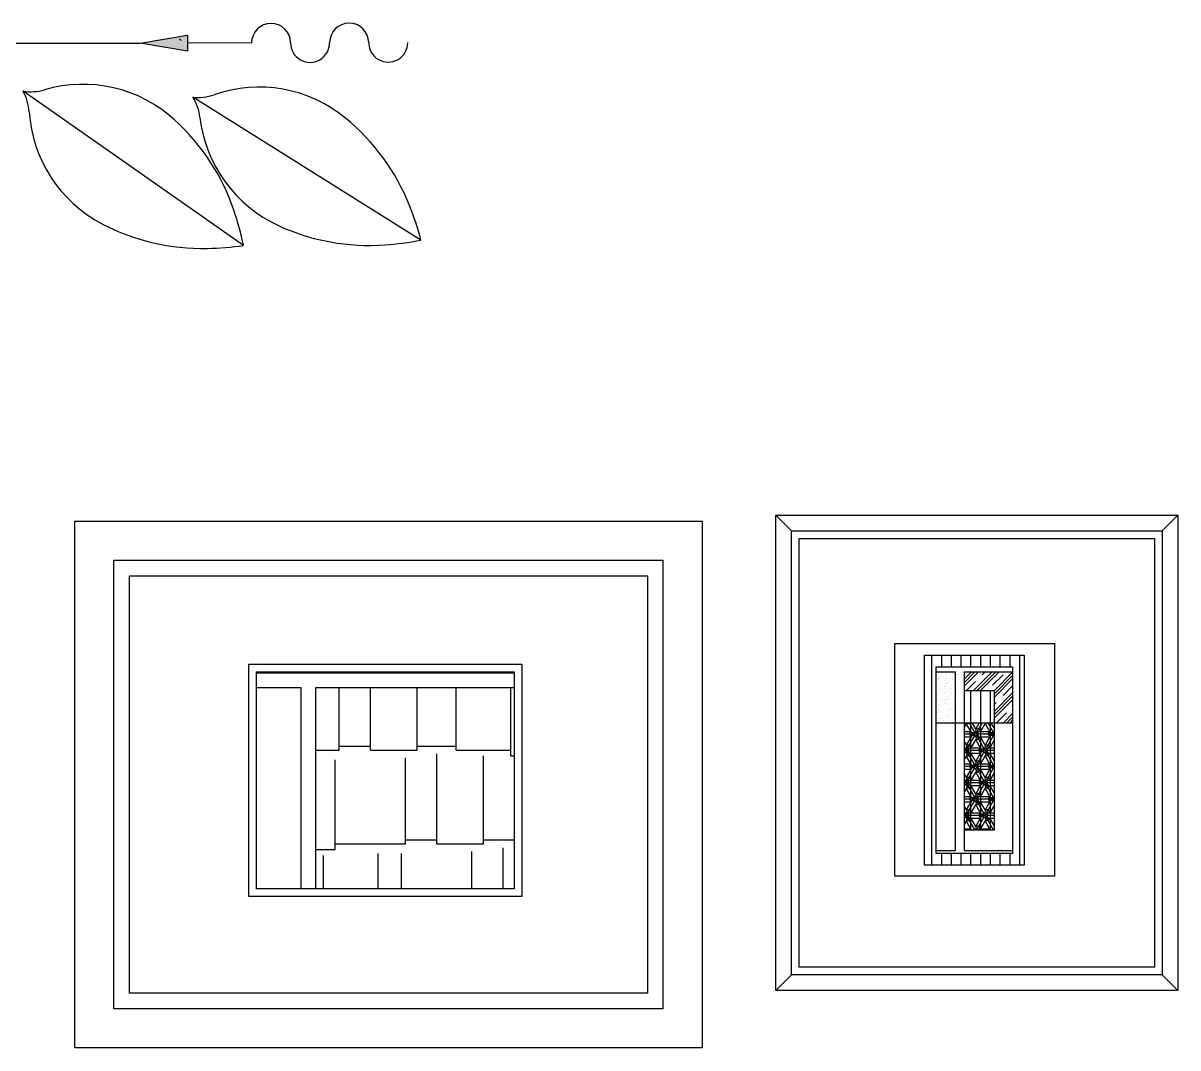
# Model space of a CAD drawing. Extents: x -42728 to 99010, y -18674 to 47645.
# Drawn here: x 60421 to 61899, y 2474 to 3785 of the extents above; entities that cross this region are included whole.
import ezdxf

# ---------------------------------------------------------------- set-up
doc = ezdxf.new("R2010")
doc.units = 0
doc.header["$LTSCALE"] = 100
doc.header["$MEASUREMENT"] = 0
doc.layers.get('0').update_dxf_attribs({"linetype": 'CONTINUOUS'})

# ---------------------------------------------------------------- blocks, each defined once
blk = doc.blocks.new('A$C05C547A4')
for p, q in [((281.9, 289.5), (281.8, 268.6)), ((342.6, 278.9), (281.9, 289.5)), ((292.2, 284.7), (290, 282.6)), ((1581.6, 278.9), (1642.4, 289.5)), ((1632, 284.7), (1634.2, 282.6)), ((1642.4, 289.5), (1642.4, 268.6)), ((200, 279.3), (281.8, 279.1)), ((281.8, 268.6), (342.6, 278.9)), ((1642.4, 268.6), (1581.6, 278.9)), ((1724.2, 279.3), (1642.4, 279.1)), ((1714, 20.3), (1431.6, 217.7)), ((1941, 27.1), (1649, 209.9)), ((75, 10.6), (367, 193.4)), ((302, 3.8), (584.4, 201.2))]:
    blk.add_line(p, q)
at = {"ltscale": 0.5}
blk.add_line((342.6, 278.9), (1581.6, 278.9), dxfattribs=at)
for centre, radius, start, end in [((25, 279.7), 25, 359.8349, 179.8349), ((125, 279.4), 25, 359.8349, 179.8349), ((1749.2, 279.4), 25, 0.1651, 180.1651), ((1849.2, 279.7), 25, 0.1651, 180.1651), ((75, 279.7), 25, 179.8349, 359.8349), ((175, 279.4), 25, 179.8349, 359.8349), ((1799.2, 279.5), 25, 180.1651, 0.1651), ((1899.2, 279.8), 25, 180.1651, 0.1651), ((1508.2, 51.8), 174.6, 47.7009, 106.3344), ((1733.9, 48.2), 174.6, 50.6106, 109.2441), ((507.8, 35.4), 174.6, 73.6656, 132.2991), ((1441.6, 279.1), 62.2, 260.7398, 286.3344), ((1377.4, 187.2), 62.2, 3.7574, 29.3519), ((1655.9, 271.7), 62.2, 263.6495, 289.2441), ((1596.4, 176.7), 62.2, 6.6671, 32.2616), ((282.1, 31.7), 174.6, 70.7559, 129.3894), ((360.1, 255.3), 62.2, 250.7559, 276.3505), ((419.6, 160.2), 62.2, 147.7384, 173.3329), ((574.4, 262.6), 62.2, 253.6656, 279.2602), ((638.6, 170.7), 62.2, 150.6481, 176.2426), ((1613.7, 202.7), 174.6, 183.7574, 242.3908), ((1439, -24.2), 277.4, 18.7877, 47.7009), ((1831.6, 204.2), 174.6, 186.6671, 245.3005), ((1668.7, -31.3), 277.4, 21.6974, 50.6106), ((347.3, -47.7), 277.4, 129.3894, 158.3026), ((184.4, 187.7), 174.6, 294.6995, 353.3329), ((577, -40.7), 277.4, 132.2991, 161.2123), ((402.3, 186.2), 174.6, 297.6092, 356.2426), ((1330.7, -61), 391.8, 11.9808, 18.7877), ((1562.4, -73.6), 391.8, 14.8905, 21.6974), ((453.6, -90), 391.8, 158.3026, 165.1095), ((685.3, -77.5), 391.8, 161.2123, 168.0192), ((1661.3, 293.8), 277.4, 242.3908, 271.3041), ((1874.5, 297.6), 277.4, 245.3005, 274.2138), ((354.7, 277.3), 277.4, 268.6959, 297.6092), ((141.5, 281.1), 277.4, 265.7862, 294.6995), ((1658.7, 408.1), 391.8, 271.3041, 278.111), ((1866.1, 411.6), 391.8, 274.2138, 281.0207), ((149.9, 395.2), 391.8, 258.9793, 265.7862), ((357.3, 391.7), 391.8, 261.889, 268.6959)]:
    blk.add_arc(centre, radius, start, end)
for points in [[(342.6, 278.9), (281.8, 268.6), (281.9, 289.5)], [(1581.6, 278.9), (1642.4, 268.6), (1642.4, 289.5)]]:
    blk.add_solid(points)
blk = doc.blocks.new('A$C27734A44')
for p, q in [((0, 674), (803, 674)), ((0, 0), (0, 674)), ((803, 674), (803, 0)), ((50, 624), (753, 624)), ((50, 50), (50, 624)), ((753, 624), (753, 50)), ((70, 604), (733, 604)), ((70, 70), (70, 604)), ((733, 604), (733, 70)), ((222.5, 491.2), (572.3, 491.2)), ((222.5, 193.7), (222.5, 491.2)), ((572.3, 491.2), (572.3, 193.7)), ((232.5, 481.2), (562.3, 481.2)), ((232.5, 203.7), (232.5, 481.2)), ((232.5, 480), (562.3, 480)), ((562.3, 481.2), (562.3, 203.7)), ((232.5, 461.2), (289.6, 461.2)), ((289.6, 203.7), (289.6, 461.2)), ((308.4, 203.7), (308.4, 461.2)), ((308.4, 461.2), (562.3, 461.2)), ((338.3, 381.2), (338.3, 461.2)), ((378.3, 381.2), (378.3, 461.2)), ((438.3, 381.2), (438.3, 461.2)), ((488.3, 381.2), (488.3, 461.2)), ((558.3, 373.7), (558.3, 461.2)), ((338.3, 386.2), (378.3, 386.2)), ((438.3, 386.2), (488.3, 386.2)), ((308.4, 381.2), (338.3, 381.2)), ((378.3, 381.2), (438.3, 381.2)), ((423.3, 261.2), (423.3, 371.2)), ((463.3, 261.2), (463.3, 376.2)), ((488.3, 381.2), (558.3, 381.2)), ((523.3, 261.2), (523.3, 373.7)), ((558.3, 373.7), (562.3, 373.7)), ((333.3, 253.7), (333.3, 368.7)), ((423.3, 266.2), (463.3, 266.2)), ((523.3, 266.2), (562.3, 266.2)), ((308.4, 253.7), (333.3, 253.7)), ((333.3, 261.2), (423.3, 261.2)), ((463.3, 261.2), (523.3, 261.2)), ((548.3, 203.7), (548.3, 256.2)), ((318.3, 203.7), (318.3, 246.2)), ((388.3, 203.7), (388.3, 248.7)), ((418.3, 203.7), (418.3, 248.7)), ((508.3, 203.7), (508.3, 251.2)), ((572.3, 193.7), (222.5, 193.7)), ((562.3, 203.7), (232.5, 203.7)), ((733, 70), (70, 70)), ((753, 50), (50, 50)), ((803, 0), (0, 0))]:
    blk.add_line(p, q)
blk = doc.blocks.new('A$C08505D21')
for p, q in [((0, 608.4, 0), (514.7, 608.4, 0)), ((0, 0, 0), (0, 608.4, 0)), ((20, 588.4, 0), (0, 608.4, 0)), ((494.7, 588.4, 0), (514.7, 608.4, 0)), ((514.7, 608.4, 0), (514.7, 0, 0)), ((20, 588.4, 0), (494.7, 588.4, 0)), ((20, 20, 0), (20, 588.4, 0)), ((30, 578.4, 0), (484.7, 578.4, 0)), ((30, 30, 0), (30, 578.4, 0)), ((484.7, 578.4, 0), (484.7, 30, 0)), ((494.7, 588.4, 0), (494.7, 20, 0)), ((152.1, 146.4, 0), (152.1, 443.9, 0)), ((152.1, 443.9, 0), (356.6, 443.9, 0)), ((356.6, 443.9, 0), (356.6, 146.4, 0)), ((190.1, 160.3, 0), (190.1, 429, 0)), ((190.1, 429, 0), (318, 429, 0)), ((199.8, 160.3, 0), (199.8, 429, 0)), ((212.3, 414, 0), (212.3, 429, 0)), ((224.8, 414, 0), (224.8, 429, 0)), ((237.3, 414, 0), (237.3, 429, 0)), ((249.8, 414, 0), (249.8, 429, 0)), ((262.3, 414, 0), (262.3, 429, 0)), ((274.8, 414, 0), (274.8, 429, 0)), ((287.3, 414, 0), (287.3, 429, 0)), ((299.8, 414, 0), (299.8, 429, 0)), ((312.3, 160.3, 0), (312.3, 429, 0)), ((318, 429, 0), (318, 160.3, 0)), ((205.1, 175.3, 0), (205.1, 414, 0)), ((205.1, 414, 0), (303, 414, 0)), ((205.7, 407.4, 0), (205.7, 407.4, 0)), ((208, 399.5, 0), (208, 399.5, 0)), ((208.6, 399.4, 0), (208.6, 399.4, 0)), ((209.6, 401.6, 0), (209.6, 401.6, 0)), ((210.5, 402.8, 0), (210.5, 402.8, 0)), ((212.1, 404.8, 0), (212.1, 404.8, 0)), ((216.7, 399.4, 0), (216.7, 399.4, 0)), ((217.4, 401.4, 0), (217.4, 401.4, 0)), ((217.9, 399.5, 0), (217.9, 399.5, 0)), ((218.6, 404.7, 0), (218.6, 404.7, 0)), ((223.8, 399.7, 0), (223.8, 399.7, 0)), ((224.1, 399.4, 0), (224.1, 399.4, 0)), ((226.7, 406.1, 0), (226.7, 406.1, 0)), ((228.3, 404.8, 0), (228.3, 404.8, 0)), ((228.9, 403.9, 0), (228.9, 403.9, 0)), ((229.9, 406.9, 0), (229.9, 406.9, 0)), ((241.3, 407.6, 0), (241.6, 407.9, 0)), ((241.3, 398.8, 0), (250.5, 407.9, 0)), ((241.3, 394.3, 0), (254.9, 407.9, 0)), ((241.3, 389.9, 0), (259.3, 407.9, 0)), ((253.1, 384, 0), (277, 407.9, 0)), ((257.5, 384, 0), (281.4, 407.9, 0)), ((261.9, 384, 0), (285.8, 407.9, 0)), ((264.2, 404, 0), (268.1, 407.9, 0)), ((277.5, 390.7, 0), (290.8, 404, 0)), ((279.3, 383.6, 0), (303, 407.4, 0)), ((279.3, 379.2, 0), (303, 403, 0)), ((303, 414, 0), (303, 175.3, 0)), ((206.2, 398.9, 0), (206.2, 398.9, 0)), ((206.4, 390.4, 0), (206.4, 390.4, 0)), ((208.4, 387.3, 0), (208.4, 387.3, 0)), ((209.1, 385.7, 0), (209.1, 385.7, 0)), ((209.5, 395.3, 0), (209.5, 395.3, 0)), ((209.9, 399.1, 0), (209.9, 399.1, 0)), ((210.4, 385.8, 0), (210.4, 385.8, 0)), ((213.4, 385.3, 0), (213.4, 385.3, 0)), ((215.9, 388.6, 0), (215.9, 388.6, 0)), ((216.3, 386, 0), (216.3, 386, 0)), ((216.5, 388.7, 0), (216.5, 388.7, 0)), ((217.5, 396.3, 0), (217.5, 396.3, 0)), ((217.9, 392.9, 0), (217.9, 392.9, 0)), ((220, 394, 0), (220, 394, 0)), ((220.3, 393.4, 0), (220.3, 393.4, 0)), ((221.6, 396.1, 0), (221.6, 396.1, 0)), ((223, 386.3, 0), (223, 386.3, 0)), ((224.3, 386.4, 0), (224.3, 386.4, 0)), ((224.6, 389.7, 0), (224.6, 389.7, 0)), ((225.7, 398.1, 0), (225.7, 398.1, 0)), ((229.1, 395.4, 0), (229.1, 395.4, 0)), ((229.6, 386.9, 0), (229.6, 386.9, 0)), ((244.2, 384, 0), (255.4, 395.2, 0)), ((279.3, 374.8, 0), (303, 398.6, 0)), ((290.8, 377.5, 0), (303, 389.7, 0)), ((205.1, 374.6, 0), (205.1, 374.6, 0)), ((206.3, 371.3, 0), (206.3, 371.3, 0)), ((206.9, 381.9, 0), (206.9, 381.9, 0)), ((207.2, 373.3, 0), (207.2, 373.3, 0)), ((207.3, 378.8, 0), (207.3, 378.8, 0)), ((207.6, 377.8, 0), (207.6, 377.8, 0)), ((208.8, 372.3, 0), (208.8, 372.3, 0)), ((209.4, 382.4, 0), (209.4, 382.4, 0)), ((211.8, 383.2, 0), (211.8, 383.2, 0)), ((214.4, 372.2, 0), (214.4, 372.2, 0)), ((215.5, 380.7, 0), (215.5, 380.7, 0)), ((215.5, 372.6, 0), (215.5, 372.6, 0)), ((216.7, 372.6, 0), (216.7, 372.6, 0)), ((218.1, 384.4, 0), (218.1, 384.4, 0)), ((218.6, 375.9, 0), (218.6, 375.9, 0)), ((219.6, 372.3, 0), (219.6, 372.3, 0)), ((221.1, 376.4, 0), (221.1, 376.4, 0)), ((222.5, 374.1, 0), (222.5, 374.1, 0)), ((222.6, 372.9, 0), (222.6, 372.9, 0)), ((223.6, 382.1, 0), (223.6, 382.1, 0)), ((223.8, 377.8, 0), (223.8, 377.8, 0)), ((225.3, 379.9, 0), (225.3, 379.9, 0)), ((227.8, 383.1, 0), (227.8, 383.1, 0)), ((229.4, 373.2, 0), (229.4, 373.2, 0)), ((229.9, 378.4, 0), (229.9, 378.4, 0)), ((241.3, 384, 0), (279.3, 384, 0)), ((249.8, 205.3, 0), (249.8, 384, 0)), ((262.3, 205.3, 0), (262.3, 384, 0)), ((274.8, 205.3, 0), (274.8, 384, 0)), ((279.3, 384, 0), (279.3, 205.3, 0)), ((279.3, 357.1, 0), (303, 380.9, 0)), ((279.3, 352.7, 0), (303, 376.5, 0)), ((279.3, 348.3, 0), (303, 372, 0)), ((205.3, 363.2, 0), (205.3, 363.2, 0)), ((207.2, 356.2, 0), (207.2, 356.2, 0)), ((207.6, 364.8, 0), (207.6, 364.8, 0)), ((207.9, 356.3, 0), (207.9, 356.3, 0)), ((208, 358.8, 0), (208, 358.8, 0)), ((208.8, 358.3, 0), (208.8, 358.3, 0)), ((209.2, 358.9, 0), (209.2, 358.9, 0)), ((210.1, 365.4, 0), (210.1, 365.4, 0)), ((211.3, 361.6, 0), (211.3, 361.6, 0)), ((212.3, 356.6, 0), (212.3, 356.6, 0)), ((213.4, 364.7, 0), (213.4, 364.7, 0)), ((215.1, 359.2, 0), (215.1, 359.2, 0)), ((215.5, 367, 0), (215.5, 367, 0)), ((217.1, 369.1, 0), (217.1, 369.1, 0)), ((218.9, 367.3, 0), (218.9, 367.3, 0)), ((219.3, 358.8, 0), (219.3, 358.8, 0)), ((220.4, 358.1, 0), (220.4, 358.1, 0)), ((221.4, 365.6, 0), (221.4, 365.6, 0)), ((221.8, 359.4, 0), (221.8, 359.4, 0)), ((221.9, 359.4, 0), (221.9, 359.4, 0)), ((223.1, 359.5, 0), (223.1, 359.5, 0)), ((223.3, 356.1, 0), (223.3, 356.1, 0)), ((227.5, 361.5, 0), (227.5, 361.5, 0)), ((228.4, 359.1, 0), (228.4, 359.1, 0)), ((229, 359.8, 0), (229, 359.8, 0)), ((229.1, 363.6, 0), (229.1, 363.6, 0)), ((229.5, 367.5, 0), (229.5, 367.5, 0)), ((279.3, 366, 0), (281.9, 368.6, 0)), ((282.5, 342.7, 0), (295.2, 355.4, 0)), ((205.1, 342.7, 0), (303, 342.7, 0)), ((207.6, 345.4, 0), (207.6, 345.4, 0)), ((208.4, 347.8, 0), (208.4, 347.8, 0)), ((210.8, 348.4, 0), (210.8, 348.4, 0)), ((211.2, 348.2, 0), (211.2, 348.2, 0)), ((214.3, 345.7, 0), (214.3, 345.7, 0)), ((215, 345.3, 0), (215, 345.3, 0)), ((215.6, 345.8, 0), (215.6, 345.8, 0)), ((219.2, 350.8, 0), (219.2, 350.8, 0)), ((219.3, 350.1, 0), (219.3, 350.1, 0)), ((219.6, 350.3, 0), (219.6, 350.3, 0)), ((220.8, 352.9, 0), (220.8, 352.9, 0)), ((221.5, 346, 0), (221.5, 346, 0)), ((226.4, 343.5, 0), (226.4, 343.5, 0)), ((227.4, 351.5, 0), (227.4, 351.5, 0)), ((228.2, 346.3, 0), (228.2, 346.3, 0)), ((229.5, 346.4, 0), (229.5, 346.4, 0)), ((244.3, 342.7, 0), (241.3, 337.6, 0)), ((250.8, 329.7, 0), (243.8, 341.8, 0)), ((247.8, 341.8, 0), (243.8, 341.8, 0)), ((247.3, 342.7, 0), (254.8, 329.7, 0)), ((247.8, 341.8, 0), (248.3, 342.7, 0)), ((256.8, 333.2, 0), (251.3, 342.7, 0)), ((260.3, 342.7, 0), (255.8, 334.9, 0)), ((255.8, 328, 0), (264.3, 342.7, 0)), ((268.3, 342.7, 0), (261.8, 331.4, 0)), ((274.8, 329.7, 0), (267.8, 341.8, 0)), ((271.8, 341.8, 0), (267.8, 341.8, 0)), ((271.3, 342.7, 0), (278.8, 329.7, 0)), ((271.8, 341.8, 0), (272.3, 342.7, 0)), ((279.3, 335.9, 0), (275.3, 342.7, 0)), ((291.3, 342.7, 0), (303, 354.4, 0)), ((295.7, 342.7, 0), (303, 349.9, 0)), ((300.2, 342.7, 0), (303, 345.5, 0)), ((241.3, 331.4, 0), (249.8, 331.4, 0)), ((255.8, 328, 0), (241.3, 328, 0)), ((250.8, 326.3, 0), (243.8, 314.1, 0)), ((243.8, 307.2, 0), (254.8, 326.3, 0)), ((247.8, 328, 0), (249.8, 331.4, 0)), ((247.8, 328, 0), (249.8, 324.5, 0)), ((254.8, 329.7, 0), (250.8, 329.7, 0)), ((254.8, 326.3, 0), (250.8, 326.3, 0)), ((254.8, 329.7, 0), (256.8, 333.2, 0)), ((254.8, 326.3, 0), (256.8, 322.8, 0)), ((259.8, 334.9, 0), (255.8, 334.9, 0)), ((255.8, 328, 0), (266.8, 308.9, 0)), ((257.8, 328, 0), (259.8, 331.4, 0)), ((257.8, 328, 0), (259.8, 324.5, 0)), ((279.3, 328, 0), (257.8, 328, 0)), ((259.8, 334.9, 0), (261.8, 331.4, 0)), ((259.8, 331.4, 0), (273.8, 331.4, 0)), ((274.8, 326.3, 0), (267.8, 314.1, 0)), ((267.8, 307.2, 0), (278.8, 326.3, 0)), ((271.8, 328, 0), (273.8, 331.4, 0)), ((271.8, 328, 0), (273.8, 324.5, 0)), ((278.8, 329.7, 0), (274.8, 329.7, 0)), ((278.8, 326.3, 0), (274.8, 326.3, 0)), ((278.8, 329.7, 0), (279.3, 330.5, 0)), ((278.8, 326.3, 0), (279.3, 325.5, 0)), ((241.3, 324.5, 0), (249.8, 324.5, 0)), ((244.8, 312.4, 0), (241.3, 318.4, 0)), ((241.3, 311.5, 0), (242.8, 308.9, 0)), ((242.8, 308.9, 0), (244.8, 312.4, 0)), ((247.8, 314.1, 0), (243.8, 314.1, 0)), ((245.8, 307.2, 0), (247.8, 310.7, 0)), ((247.8, 314.1, 0), (249.8, 310.7, 0)), ((247.8, 310.7, 0), (261.8, 310.7, 0)), ((256.8, 322.8, 0), (249.8, 310.7, 0)), ((262.8, 308.9, 0), (255.8, 321.1, 0)), ((259.8, 321.1, 0), (255.8, 321.1, 0)), ((259.8, 324.5, 0), (273.8, 324.5, 0)), ((259.8, 321.1, 0), (261.8, 324.5, 0)), ((259.8, 307.2, 0), (261.8, 310.7, 0)), ((268.8, 312.4, 0), (261.8, 324.5, 0)), ((266.8, 308.9, 0), (268.8, 312.4, 0)), ((271.8, 314.1, 0), (267.8, 314.1, 0)), ((269.8, 307.2, 0), (271.8, 310.7, 0)), ((271.8, 314.1, 0), (273.8, 310.7, 0)), ((271.8, 310.7, 0), (279.3, 310.7, 0)), ((279.3, 320.1, 0), (273.8, 310.7, 0)), ((242.8, 308.9, 0), (241.3, 308.9, 0)), ((243.8, 307.2, 0), (241.3, 307.2, 0)), ((242.8, 305.5, 0), (241.3, 305.5, 0)), ((241.3, 302.9, 0), (242.8, 305.5, 0)), ((244.8, 302, 0), (241.3, 296, 0)), ((242.8, 305.5, 0), (244.8, 302, 0)), ((243.8, 307.2, 0), (254.8, 288.1, 0)), ((250.8, 288.1, 0), (243.8, 300.3, 0)), ((247.8, 300.3, 0), (243.8, 300.3, 0)), ((245.8, 307.2, 0), (247.8, 303.7, 0)), ((267.8, 307.2, 0), (245.8, 307.2, 0)), ((247.8, 303.7, 0), (261.8, 303.7, 0)), ((247.8, 300.3, 0), (249.8, 303.7, 0)), ((256.8, 291.6, 0), (249.8, 303.7, 0)), ((262.8, 305.5, 0), (255.8, 293.3, 0)), ((255.8, 286.4, 0), (266.8, 305.5, 0)), ((259.8, 307.2, 0), (261.8, 303.7, 0)), ((268.8, 302, 0), (261.8, 289.9, 0)), ((266.8, 308.9, 0), (262.8, 308.9, 0)), ((266.8, 305.5, 0), (262.8, 305.5, 0)), ((266.8, 305.5, 0), (268.8, 302, 0)), ((267.8, 307.2, 0), (278.8, 288.1, 0)), ((274.8, 288.1, 0), (267.8, 300.3, 0)), ((271.8, 300.3, 0), (267.8, 300.3, 0)), ((269.8, 307.2, 0), (271.8, 303.7, 0)), ((279.3, 307.2, 0), (269.8, 307.2, 0)), ((271.8, 303.7, 0), (279.3, 303.7, 0)), ((271.8, 300.3, 0), (273.8, 303.7, 0)), ((279.3, 294.3, 0), (273.8, 303.7, 0)), ((241.3, 289.9, 0), (249.8, 289.9, 0)), ((255.8, 286.4, 0), (241.3, 286.4, 0)), ((241.3, 283, 0), (249.8, 283, 0)), ((250.8, 284.7, 0), (243.8, 272.6, 0)), ((243.8, 265.6, 0), (254.8, 284.7, 0)), ((247.8, 286.4, 0), (249.8, 289.9, 0)), ((247.8, 286.4, 0), (249.8, 283, 0)), ((256.8, 281.2, 0), (249.8, 269.1, 0)), ((254.8, 288.1, 0), (250.8, 288.1, 0)), ((254.8, 284.7, 0), (250.8, 284.7, 0)), ((254.8, 288.1, 0), (256.8, 291.6, 0)), ((254.8, 284.7, 0), (256.8, 281.2, 0)), ((259.8, 293.3, 0), (255.8, 293.3, 0)), ((255.8, 286.4, 0), (266.8, 267.4, 0)), ((257.8, 286.4, 0), (259.8, 289.9, 0)), ((257.8, 286.4, 0), (259.8, 283, 0)), ((279.3, 286.4, 0), (257.8, 286.4, 0)), ((259.8, 293.3, 0), (261.8, 289.9, 0)), ((259.8, 289.9, 0), (273.8, 289.9, 0)), ((259.8, 283, 0), (273.8, 283, 0)), ((259.8, 279.5, 0), (261.8, 283, 0)), ((268.8, 270.8, 0), (261.8, 283, 0)), ((274.8, 284.7, 0), (267.8, 272.6, 0)), ((267.8, 265.6, 0), (278.8, 284.7, 0)), ((271.8, 286.4, 0), (273.8, 289.9, 0)), ((271.8, 286.4, 0), (273.8, 283, 0)), ((278.8, 288.1, 0), (274.8, 288.1, 0)), ((278.8, 284.7, 0), (274.8, 284.7, 0)), ((278.8, 288.1, 0), (279.3, 288.9, 0)), ((278.8, 284.7, 0), (279.3, 283.9, 0)), ((244.8, 270.8, 0), (241.3, 276.8, 0)), ((241.3, 269.9, 0), (242.8, 267.4, 0)), ((242.8, 267.4, 0), (241.3, 267.4, 0)), ((242.8, 267.4, 0), (244.8, 270.8, 0)), ((247.8, 272.6, 0), (243.8, 272.6, 0)), ((245.8, 265.6, 0), (247.8, 269.1, 0)), ((247.8, 272.6, 0), (249.8, 269.1, 0)), ((247.8, 269.1, 0), (261.8, 269.1, 0)), ((262.8, 267.4, 0), (255.8, 279.5, 0)), ((259.8, 279.5, 0), (255.8, 279.5, 0)), ((259.8, 265.6, 0), (261.8, 269.1, 0)), ((266.8, 267.4, 0), (262.8, 267.4, 0)), ((266.8, 267.4, 0), (268.8, 270.8, 0)), ((271.8, 272.6, 0), (267.8, 272.6, 0)), ((269.8, 265.6, 0), (271.8, 269.1, 0)), ((271.8, 272.6, 0), (273.8, 269.1, 0)), ((271.8, 269.1, 0), (279.3, 269.1, 0)), ((279.3, 278.5, 0), (273.8, 269.1, 0)), ((243.8, 265.6, 0), (241.3, 265.6, 0)), ((242.8, 263.9, 0), (241.3, 263.9, 0)), ((241.3, 261.4, 0), (242.8, 263.9, 0)), ((244.8, 260.4, 0), (241.3, 254.4, 0)), ((242.8, 263.9, 0), (244.8, 260.4, 0)), ((243.8, 265.6, 0), (254.8, 246.6, 0)), ((250.8, 246.6, 0), (243.8, 258.7, 0)), ((247.8, 258.7, 0), (243.8, 258.7, 0)), ((245.8, 265.6, 0), (247.8, 262.2, 0)), ((267.8, 265.6, 0), (245.8, 265.6, 0)), ((247.8, 262.2, 0), (261.8, 262.2, 0)), ((247.8, 258.7, 0), (249.8, 262.2, 0)), ((256.8, 250, 0), (249.8, 262.2, 0)), ((262.8, 263.9, 0), (255.8, 251.8, 0)), ((255.8, 244.8, 0), (266.8, 263.9, 0)), ((259.8, 251.8, 0), (255.8, 251.8, 0)), ((259.8, 265.6, 0), (261.8, 262.2, 0)), ((259.8, 251.8, 0), (261.8, 248.3, 0)), ((268.8, 260.4, 0), (261.8, 248.3, 0)), ((266.8, 263.9, 0), (262.8, 263.9, 0)), ((266.8, 263.9, 0), (268.8, 260.4, 0)), ((267.8, 265.6, 0), (278.8, 246.6, 0)), ((274.8, 246.6, 0), (267.8, 258.7, 0)), ((271.8, 258.7, 0), (267.8, 258.7, 0)), ((269.8, 265.6, 0), (271.8, 262.2, 0)), ((279.3, 265.6, 0), (269.8, 265.6, 0)), ((271.8, 262.2, 0), (279.3, 262.2, 0)), ((271.8, 258.7, 0), (273.8, 262.2, 0)), ((279.3, 252.7, 0), (273.8, 262.2, 0)), ((241.3, 248.3, 0), (249.8, 248.3, 0)), ((255.8, 244.8, 0), (241.3, 244.8, 0)), ((241.3, 241.4, 0), (249.8, 241.4, 0)), ((250.8, 243.1, 0), (243.8, 231, 0)), ((243.8, 224.1, 0), (254.8, 243.1, 0)), ((247.8, 244.8, 0), (249.8, 248.3, 0)), ((247.8, 244.8, 0), (249.8, 241.4, 0)), ((256.8, 239.7, 0), (249.8, 227.5, 0)), ((254.8, 246.6, 0), (250.8, 246.6, 0)), ((254.8, 243.1, 0), (250.8, 243.1, 0)), ((254.8, 246.6, 0), (256.8, 250, 0)), ((254.8, 243.1, 0), (256.8, 239.7, 0)), ((255.8, 244.8, 0), (266.8, 225.8, 0)), ((262.8, 225.8, 0), (255.8, 237.9, 0)), ((259.8, 237.9, 0), (255.8, 237.9, 0)), ((257.8, 244.8, 0), (259.8, 248.3, 0)), ((257.8, 244.8, 0), (259.8, 241.4, 0)), ((279.3, 244.8, 0), (257.8, 244.8, 0)), ((259.8, 248.3, 0), (273.8, 248.3, 0)), ((259.8, 241.4, 0), (273.8, 241.4, 0)), ((259.8, 237.9, 0), (261.8, 241.4, 0)), ((268.8, 229.3, 0), (261.8, 241.4, 0)), ((274.8, 243.1, 0), (267.8, 231, 0)), ((267.8, 224.1, 0), (278.8, 243.1, 0)), ((271.8, 244.8, 0), (273.8, 248.3, 0)), ((271.8, 244.8, 0), (273.8, 241.4, 0)), ((279.3, 236.9, 0), (273.8, 227.5, 0)), ((278.8, 246.6, 0), (274.8, 246.6, 0)), ((278.8, 243.1, 0), (274.8, 243.1, 0)), ((278.8, 246.6, 0), (279.3, 247.3, 0)), ((278.8, 243.1, 0), (279.3, 242.4, 0)), ((244.8, 229.3, 0), (241.3, 235.3, 0)), ((241.3, 228.3, 0), (242.8, 225.8, 0)), ((242.8, 225.8, 0), (241.3, 225.8, 0)), ((243.8, 224.1, 0), (241.3, 224.1, 0)), ((242.8, 222.3, 0), (241.3, 222.3, 0)), ((241.3, 219.8, 0), (242.8, 222.3, 0)), ((242.8, 225.8, 0), (244.8, 229.3, 0)), ((242.8, 222.3, 0), (244.8, 218.9, 0)), ((247.8, 231, 0), (243.8, 231, 0)), ((243.8, 224.1, 0), (254.6, 205.3, 0)), ((245.8, 224.1, 0), (247.8, 227.5, 0)), ((245.8, 224.1, 0), (247.8, 220.6, 0)), ((267.8, 224.1, 0), (245.8, 224.1, 0)), ((247.8, 231, 0), (249.8, 227.5, 0)), ((247.8, 227.5, 0), (261.8, 227.5, 0)), ((262.8, 222.3, 0), (255.8, 210.2, 0)), ((257, 205.3, 0), (266.8, 222.3, 0)), ((259.8, 224.1, 0), (261.8, 227.5, 0)), ((259.8, 224.1, 0), (261.8, 220.6, 0)), ((266.8, 225.8, 0), (262.8, 225.8, 0)), ((266.8, 222.3, 0), (262.8, 222.3, 0)), ((266.8, 225.8, 0), (268.8, 229.3, 0)), ((266.8, 222.3, 0), (268.8, 218.9, 0)), ((271.8, 231, 0), (267.8, 231, 0)), ((267.8, 224.1, 0), (278.6, 205.3, 0)), ((269.8, 224.1, 0), (271.8, 227.5, 0)), ((269.8, 224.1, 0), (271.8, 220.6, 0)), ((279.3, 224.1, 0), (269.8, 224.1, 0)), ((271.8, 231, 0), (273.8, 227.5, 0)), ((271.8, 227.5, 0), (279.3, 227.5, 0)), ((244.8, 218.9, 0), (241.3, 212.9, 0)), ((250.6, 205.3, 0), (243.8, 217.1, 0)), ((247.8, 217.1, 0), (243.8, 217.1, 0)), ((247.8, 220.6, 0), (261.8, 220.6, 0)), ((247.8, 217.1, 0), (249.8, 220.6, 0)), ((256.8, 208.5, 0), (249.8, 220.6, 0)), ((255, 205.3, 0), (256.8, 208.5, 0)), ((259.8, 210.2, 0), (255.8, 210.2, 0)), ((259.8, 210.2, 0), (261.8, 206.7, 0)), ((268.8, 218.9, 0), (261.8, 206.7, 0)), ((274.6, 205.3, 0), (267.8, 217.1, 0)), ((271.8, 217.1, 0), (267.8, 217.1, 0)), ((271.8, 220.6, 0), (279.3, 220.6, 0)), ((271.8, 217.1, 0), (273.8, 220.6, 0)), ((279.3, 211.2, 0), (273.8, 220.6, 0)), ((241.3, 206.7, 0), (249.8, 206.7, 0)), ((279.3, 205.3, 0), (241.3, 205.3, 0)), ((249, 205.3, 0), (249.8, 206.7, 0)), ((259, 205.3, 0), (259.8, 206.7, 0)), ((259.8, 206.7, 0), (273.8, 206.7, 0)), ((273, 205.3, 0), (273.8, 206.7, 0)), ((279, 205.3, 0), (279.3, 205.8, 0)), ((303, 175.3, 0), (205.1, 175.3, 0)), ((212.3, 160.3, 0), (212.3, 175.3, 0)), ((224.8, 160.3, 0), (224.8, 175.3, 0)), ((237.3, 160.3, 0), (237.3, 175.3, 0)), ((249.8, 160.3, 0), (249.8, 175.3, 0)), ((262.3, 160.3, 0), (262.3, 175.3, 0)), ((274.8, 160.3, 0), (274.8, 175.3, 0)), ((287.3, 160.3, 0), (287.3, 175.3, 0)), ((299.8, 160.3, 0), (299.8, 175.3, 0)), ((318, 160.3, 0), (190.1, 160.3, 0)), ((356.6, 146.4, 0), (152.1, 146.4, 0)), ((484.7, 30, 0), (30, 30, 0)), ((20, 20, 0), (0, 0, 0)), ((494.7, 20, 0), (20, 20, 0)), ((494.7, 20, 0), (514.7, 0, 0)), ((514.7, 0, 0), (0, 0, 0))]:
    blk.add_line(p, q)
at = {"ltscale": 150}
for p, q in [((205.1, 407.9, 0), (230.1, 407.9, 0)), ((230.1, 179.1, 0), (230.1, 407.9, 0)), ((241.3, 179.1, 0), (241.3, 407.9, 0)), ((241.3, 407.9, 0), (303, 407.9, 0)), ((205.1, 179.1, 0), (230.1, 179.1, 0)), ((241.3, 179.1, 0), (303, 179.1, 0))]:
    blk.add_line(p, q, dxfattribs=at)

msp = doc.modelspace()

# ---------------------------------------------------------------- block references
for name, p in [('A$C05C547A4', (58988.9894, 3480.57572)), ('A$C08505D21', (61384.62729, 2547.28474)), ('A$C27734A44', (60487.05412, 2473.76432))]:
    msp.add_blockref(name, p)

doc.saveas('drawing.dxf')
